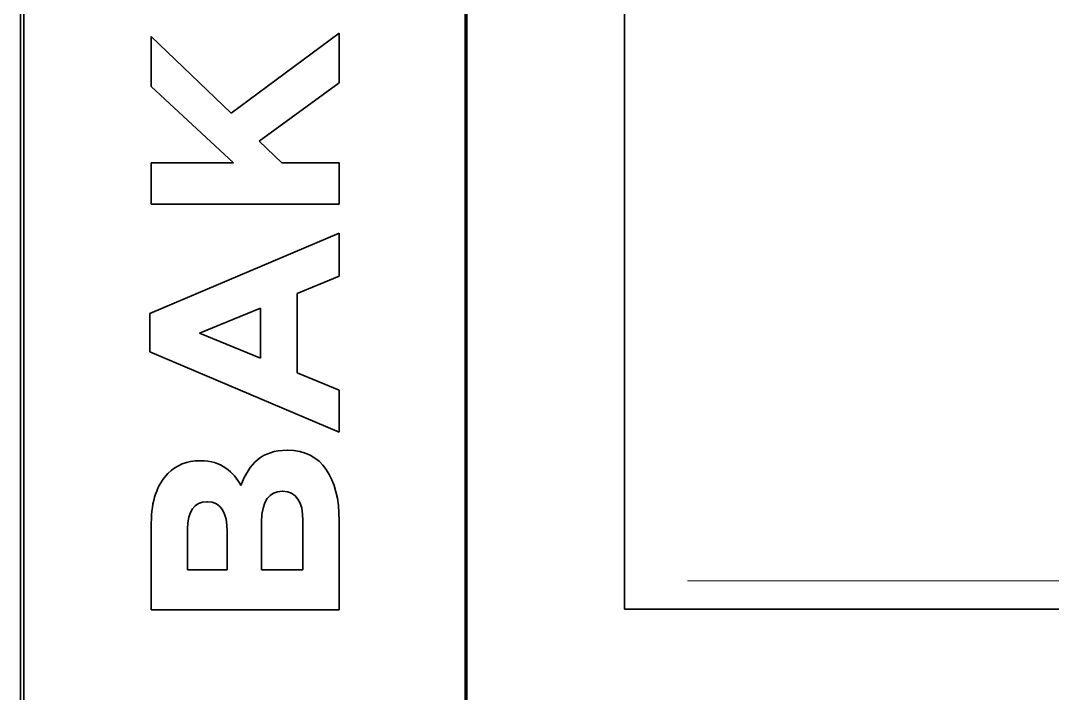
# Model space of a CAD drawing. Extents: x 5997 to 10491, y -672 to 3388.
# Drawn here: x 8373.1 to 8700.2, y 1484.1 to 1697.4 of the extents above; entities that cross this region are included whole.
import ezdxf

# ---------------------------------------------------------------- set-up
doc = ezdxf.new("R2010")
doc.units = 0
doc.header["$LTSCALE"] = 5
doc.layers.get('0').update_dxf_attribs({"linetype": 'CONTINUOUS', "lineweight": 0})
doc.layers.add('1', color=7, linetype='CONTINUOUS', true_color=0xffffff)

msp = doc.modelspace()

# ---------------------------------------------------------------- linework, layer by layer
at = {"color": 2, "linetype": 'Continuous'}
msp.add_line((8584.57, 1519.83), (9022.57, 1519.83), dxfattribs=at)
at = {"layer": '1', "color": 7, "linetype": 'Continuous', "lineweight": 35}
for p, q in [((8373.07, 1373.93), (8373.07, 2085.33)), ((8374.07, 1400.58), (8374.07, 2085.08)), ((8514.07, 1400.58), (8514.07, 2085.08)), ((8514.57, 2084.83), (8514.57, 1400.83)), ((8564.57, 1510.83), (8564.57, 1974.83)), ((8439.78, 1668.11), (8414.5, 1692.36)), ((8414.5, 1692.36), (8414.5, 1676.53)), ((8474.07, 1693.47), (8439.78, 1668.11)), ((8474.07, 1677.73), (8474.07, 1693.47)), ((8414.5, 1676.53), (8440.54, 1652.36)), ((8448.71, 1659.26), (8474.07, 1677.73)), ((8455.86, 1652.36), (8448.71, 1659.26)), ((8440.54, 1652.36), (8414.5, 1652.36)), ((8414.5, 1652.36), (8414.5, 1639.26)), ((8474.07, 1652.36), (8455.86, 1652.36)), ((8474.07, 1639.26), (8474.07, 1652.36)), ((8414.5, 1639.26), (8474.07, 1639.26)), ((8474.07, 1630.07), (8414.07, 1604.53)), ((8474.07, 1616.36), (8474.07, 1630.07)), ((8460.71, 1610.92), (8474.07, 1616.36)), ((8460.71, 1585.73), (8460.71, 1610.92)), ((8414.07, 1604.53), (8414.07, 1592.45)), ((8429.82, 1598.32), (8449.14, 1606.24)), ((8449.14, 1606.24), (8449.14, 1590.41)), ((8449.14, 1590.41), (8429.82, 1598.32)), ((8414.07, 1592.45), (8474.07, 1566.92)), ((8474.07, 1580.28), (8460.71, 1585.73)), ((8474.07, 1566.92), (8474.07, 1580.28)), ((8457.73, 1561.21), (8457.56, 1561.21)), ((8430.07, 1557.9), (8429.9, 1557.9)), ((8455.95, 1548.19), (8456.12, 1548.19)), ((8432.12, 1544.87), (8432.29, 1544.87)), ((8414.5, 1538.24), (8414.5, 1510.58)), ((8449.48, 1523.34), (8449.48, 1538.49)), ((8462.58, 1538.92), (8462.58, 1523.34)), ((8474.07, 1510.58), (8474.07, 1538.92)), ((8425.99, 1523.34), (8425.99, 1536.28)), ((8438.58, 1535.43), (8438.58, 1523.34)), ((8438.58, 1523.34), (8425.99, 1523.34)), ((8462.58, 1523.34), (8449.48, 1523.34)), ((8414.5, 1510.58), (8474.07, 1510.58)), ((9041.57, 1510.83), (8564.57, 1510.83))]:
    msp.add_line(p, q, dxfattribs=at)
for points in [[(8457.56, 1561.21), (8449.56, 1561.21), (8445.56, 1556.96), (8442.92, 1550.07)], [(8474.07, 1538.92), (8474.07, 1552.36), (8468.63, 1561.21), (8457.73, 1561.21)], [(8429.9, 1557.9), (8425.82, 1557.9), (8422.5, 1556.53), (8419.78, 1553.81)], [(8442.92, 1550.07), (8440.54, 1554.32), (8436.8, 1557.9), (8430.07, 1557.9)], [(8419.78, 1553.81), (8416.37, 1550.41), (8414.5, 1545.04), (8414.5, 1538.24)], [(8449.48, 1538.49), (8449.48, 1545.21), (8451.95, 1548.19), (8455.95, 1548.19)], [(8456.12, 1548.19), (8460.54, 1548.19), (8462.58, 1544.7), (8462.58, 1538.92)], [(8425.99, 1536.28), (8425.99, 1541.81), (8428.2, 1544.87), (8432.12, 1544.87)], [(8432.29, 1544.87), (8436.71, 1544.87), (8438.58, 1541.21), (8438.58, 1535.43)]]:
    msp.add_open_spline(points, degree=3, dxfattribs=at)

doc.saveas('drawing.dxf')
